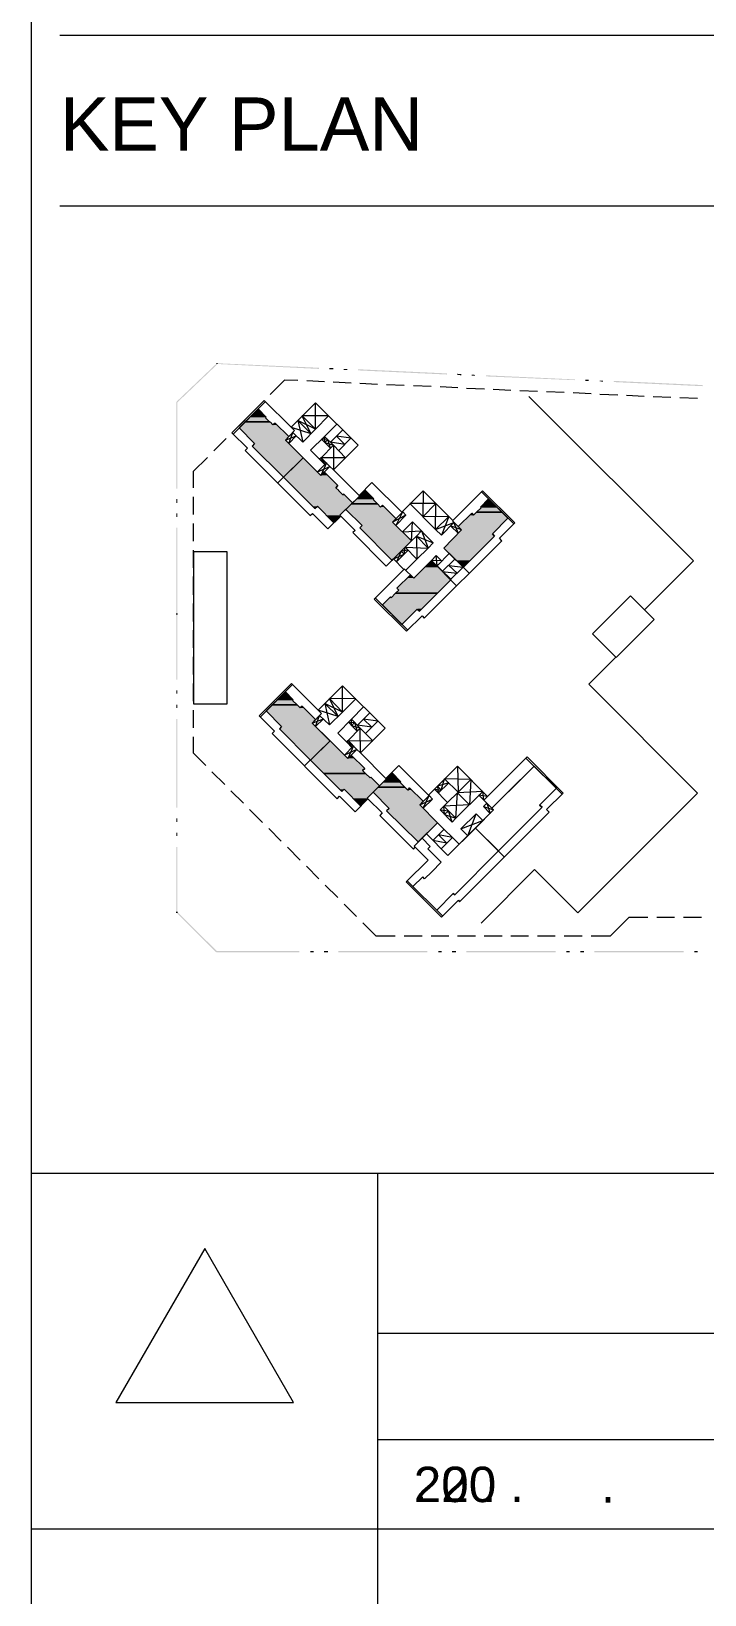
# Model space of a CAD drawing. Header units: millimetres. Extents: x 906 to 41302, y 848 to 28850.
# Drawn here: x 37124 to 39018, y 10913 to 15310 of the extents above; entities that cross this region are included whole.
import ezdxf

# ---------------------------------------------------------------- set-up
doc = ezdxf.new("R2010")
doc.units = ezdxf.units.MM
doc.layers.add('PDF_A-ANNO-KEY', color=7, linetype='Continuous', true_color=0x666666)
doc.layers.add('PDF_A-SITE-BLDG-PAT', color=7, linetype='Continuous', true_color=0xb7b7b7)
for name, color, linetype in [('PDF_A-ANNO-TITL', 7, 'Continuous'), ('PDF_X-FORM(동탄)$G-BORD-FORM', 7, 'Continuous'), ('PDF_문자', 7, 'Continuous')]:
    doc.layers.add(name, color=color, linetype=linetype)
doc.styles.add('PDF Arial', font='arial.ttf')

msp = doc.modelspace()

# ---------------------------------------------------------------- linework, layer by layer
at = {"layer": 'PDF_A-ANNO-KEY', "color": 7, "lineweight": 0}
for points in [[(37647.1, 14374.3), (37647.1, 14376.4)], [(37534.9, 13670.5), (37531.7, 13670.5)], [(37534.9, 12832.3), (37531.7, 12832.3)]]:
    msp.add_lwpolyline(points, dxfattribs=at)
at = {"layer": 'PDF_A-ANNO-KEY', "color": 7, "lineweight": 5}
for points in [[(37873.5, 14327.7), (37836.5, 14328.8), (37796.3, 14288.6)], [(37948.7, 14324.6), (37898.9, 14326.7)], [(38023.8, 14320.3), (37973, 14323.5)], [(38097.9, 14317.1), (38048.2, 14319.3)], [(38173, 14314), (38123.3, 14316.1)], [(38248.2, 14310.8), (38198.4, 14312.9)], [(38323.3, 14307.6), (38273.6, 14309.7)], [(38398.5, 14303.4), (38347.7, 14305.5)], [(38472.6, 14300.2), (38422.8, 14302.3)], [(38547.7, 14297), (38498, 14299.2)], [(38622.8, 14293.9), (38573.1, 14296)], [(38698, 14290.7), (38648.2, 14292.8)], [(37778.3, 14270.6), (37743.4, 14235.7)], [(38523.4, 14283.3), (38985.8, 13820.8), (38848.3, 13683.2)], [(38773.1, 14286.5), (38722.3, 14288.6)], [(38847.2, 14283.3), (38797.5, 14285.4)], [(38922.3, 14280.1), (38872.6, 14282.2)], [(38997.5, 14276.9), (38947.7, 14279)], [(37725.4, 14217.7), (37690.4, 14182.7)], [(37672.5, 14164.7), (37637.5, 14129.8)], [(37619.5, 14111.8), (37579.3, 14071.6), (37579.3, 14026.1)], [(37579.3, 14000.7), (37579.3, 13951)], [(37579.3, 13925.6), (37579.3, 13875.8)], [(37579.3, 13850.4), (37579.3, 13800.7)], [(37579.3, 13776.3), (37579.3, 13725.5)], [(37579.3, 13701.2), (37579.3, 13650.4)], [(37579.3, 13626.1), (37579.3, 13576.3)], [(37579.3, 13550.9), (37579.3, 13501.2)], [(38767.8, 13549.9), (38691.6, 13473.7), (38997.5, 13167.8), (38660.9, 12831.2), (38539.2, 12952.9), (38388.9, 12801.6)], [(37579.3, 13475.8), (37579.3, 13426)], [(37579.3, 13400.6), (37579.3, 13350.9)], [(37579.3, 13325.5), (37579.3, 13281), (37615.3, 13245.1)], [(37632.2, 13227.1), (37668.2, 13192.1)], [(37685.2, 13174.1), (37721.1, 13139.2)], [(37738.1, 13121.2), (37774.1, 13085.2)], [(37792, 13068.3), (37827, 13032.3)], [(37845, 13015.4), (37879.9, 12979.4)], [(37897.9, 12962.5), (37932.8, 12926.5)], [(37950.8, 12908.5), (37985.7, 12873.6)], [(38003.7, 12855.6), (38038.6, 12820.7)], [(38056.6, 12802.7), (38092.6, 12766.7), (38147.6, 12766.7)], [(38698, 12766.7), (38753, 12766.7), (38804.9, 12818.5), (38857.8, 12818.5)], [(38883.2, 12818.5), (38932.9, 12818.5)], [(38958.3, 12818.5), (39008.1, 12818.5)], [(38173, 12766.7), (38222.8, 12766.7)], [(38248.2, 12766.7), (38297.9, 12766.7)], [(38322.3, 12766.7), (38373.1, 12766.7)], [(38397.4, 12766.7), (38448.2, 12766.7)], [(38472.6, 12766.7), (38522.3, 12766.7)], [(38547.7, 12766.7), (38597.4, 12766.7)], [(38622.8, 12766.7), (38672.6, 12766.7)]]:
    msp.add_lwpolyline(points, dxfattribs=at)
at = {"layer": 'PDF_A-ANNO-KEY', "lineweight": 9}
for points in [[(37923.3, 14265.3), (37854.5, 14196.5), (37779.3, 14271.6), (37688.3, 14180.6), (37731.7, 14137.2), (37725.4, 14130.9), (37908.5, 13947.8), (37914.8, 13954.1), (37958.2, 13910.7), (37994.2, 13946.7), (38034.4, 13906.5), (38028.1, 13900.2), (38122.2, 13806), (38142.4, 13826.1), (38172, 13796.4), (38088.4, 13712.8), (38179.4, 13622.9), (38222.8, 13666.3), (38229.1, 13659.9), (38447.2, 13876.9), (38440.8, 13884.3), (38484.2, 13927.7), (38393.2, 14017.6), (38309.6, 13934), (38226, 14017.6), (38165.6, 13957.3), (38082, 14040.9), (38046, 14004.9), (37974.1, 14076.9), (38042.9, 14145.7)], [(37762.4, 14248.4), (37708.4, 14194.4), (37751.8, 14151), (37745.5, 14143.6), (37833.3, 14055.7), (37888.4, 14110.8), (37838.6, 14160.5), (37848.1, 14170), (37810, 14208.1), (37803.7, 14202.8), (37796.3, 14211.3), (37795.2, 14210.3), (37782.5, 14223), (37784.6, 14225.1)], [(37960.3, 14228.2), (37886.2, 14228.2), (37923.3, 14191.2)], [(37888.4, 14110.8), (37833.3, 14055.7), (37921.2, 13967.9), (37928.6, 13974.2), (37975.1, 13927.7), (37994.2, 13946.7), (37992.1, 13948.8), (38027, 13983.8), (38002.7, 14008.1), (38000.5, 14006), (37987.8, 14018.7), (37988.9, 14018.7), (37980.4, 14026.1), (37985.7, 14032.5), (37947.6, 14070.6), (37938.1, 14061)], [(38061.9, 14020.8), (38046, 14004.9), (38047.1, 14002.8), (38009, 13964.7), (38054.5, 13920.3), (38048.2, 13913.9), (38139.2, 13821.8), (38142.4, 13826.1), (38193.2, 13876.9), (38140.2, 13929.8), (38149.8, 13939.3), (38111.7, 13977.4), (38106.4, 13972.1), (38097.9, 13980.6), (38085.2, 13993.3), (38087.3, 13995.4)], [(38297.9, 13945.7), (38224.9, 13944.6), (38261.9, 13981.7), (38188.9, 13981.7), (38260.9, 13908.6)], [(38284.2, 13856.8), (38339.2, 13802.8), (38427, 13890.6), (38420.7, 13897), (38464.1, 13940.4), (38410.1, 13995.4), (38386.8, 13972.1), (38388.9, 13970), (38376.2, 13957.3), (38367.8, 13948.8), (38362.5, 13955.2), (38324.4, 13917.1), (38333.9, 13907.6)], [(37674.6, 13846.2), (37580.4, 13846.2), (37580.4, 13418.6), (37674.6, 13418.6)], [(38199.5, 13772.1), (38190, 13781.6), (38151.9, 13743.5), (38157.2, 13738.2), (38148.7, 13729.8), (38136, 13717.1), (38133.9, 13719.2), (38111.7, 13697), (38165.6, 13641.9), (38209, 13685.3), (38215.4, 13679), (38304.3, 13767.9), (38249.2, 13821.8)], [(38277.8, 13820.8), (38249.2, 13821.8), (38263, 13835.6)], [(38809.1, 13722.4), (38875.8, 13655.7), (38768.9, 13548.8), (38702.2, 13615.5)], [(37999.5, 13469.4), (37930.7, 13400.6), (37855.5, 13475.8), (37764.5, 13384.8), (37807.9, 13341.4), (37801.6, 13335), (37984.7, 13151.9), (37991, 13159.3), (38034.4, 13114.9), (38070.4, 13151.9), (38110.6, 13111.7), (38104.3, 13104.3), (38198.4, 13010.1), (38203.7, 13015.4), (38239.7, 12979.4), (38178.3, 12918), (38277.8, 12818.5), (38325.4, 12866.2), (38328.6, 12861.9), (38580.5, 13113.8), (38573.1, 13121.2), (38619.7, 13167.8), (38518.1, 13269.4), (38406.9, 13158.3), (38322.3, 13242.9), (38240.8, 13161.4), (38157.2, 13245.1), (38121.2, 13209.1), (38050.3, 13281), (38119.1, 13349.8)], [(37838.6, 13452.5), (37784.6, 13398.5), (37828, 13355.1), (37821.7, 13348.8), (37909.5, 13259.9), (37964.6, 13314.9), (37913.8, 13364.6), (37923.3, 13374.2), (37886.2, 13412.3), (37879.9, 13407), (37871.4, 13415.4), (37858.7, 13428.1), (37860.8, 13430.3)], [(38036.5, 13432.4), (37962.4, 13433.4), (37999.5, 13395.3)], [(37964.6, 13314.9), (37909.5, 13259.9), (37997.4, 13172), (38003.7, 13178.4), (38050.3, 13131.8), (38070.4, 13151.9), (38068.3, 13153), (38103.2, 13187.9), (38078.9, 13212.2), (38076.7, 13210.1), (38064, 13222.8), (38055.6, 13231.3), (38061.9, 13236.6), (38023.8, 13274.7), (38014.3, 13265.2)], [(38373.1, 13069.4), (38437.6, 13004.8), (38560.4, 13127.6), (38553, 13133.9), (38600.6, 13181.5), (38538.2, 13242.9), (38511.7, 13217.5), (38418.6, 13124.4), (38423.9, 13120.2)], [(38138.1, 13226), (38121.2, 13209.1), (38123.3, 13208), (38085.2, 13169.9), (38130.7, 13124.4), (38123.3, 13118), (38212.2, 13030.2), (38266.2, 13084.2), (38216.4, 13135), (38226, 13144.5), (38187.9, 13182.6), (38182.6, 13176.3), (38174.1, 13184.7), (38161.4, 13197.4), (38163.5, 13199.5)], [(38360.4, 13205.9), (38286.3, 13208), (38324.4, 13169.9)], [(38226, 13125.5), (38242.9, 13160.4), (38252.4, 13150.9)], [(38414.3, 13110.6), (38395.3, 13129.7), (38404.8, 13139.2)], [(38235.5, 13053.5), (38222.8, 13040.8), (38246.1, 13017.5), (38238.7, 13011.2), (38276.8, 12973.1), (38250.3, 12946.6), (38230.2, 12926.5), (38224.9, 12931.8), (38197.4, 12905.3), (38264.1, 12838.6), (38310.6, 12885.2), (38314.9, 12882), (38437.6, 13004.8), (38373.1, 13069.4), (38295.8, 12992.1)]]:
    msp.add_lwpolyline(points, close=True, dxfattribs=at)
for points in [[(37782.5, 14268.5), (37691.5, 14177.4)], [(37848.1, 14170), (37810, 14208.1), (37803.7, 14202.8), (37796.3, 14211.3), (37795.2, 14210.3), (37782.5, 14223), (37784.6, 14225.1), (37762.4, 14248.4)], [(37838.6, 14160.5), (37869.3, 14172.2), (37848.1, 14151), (37859.8, 14181.7), (37887.3, 14154.2), (37923.3, 14191.2), (37923.3, 14265.3)], [(37923.3, 14191.2), (37873.5, 14215.5), (37910.6, 14178.5), (37886.2, 14228.2)], [(37873.5, 14215.5), (37887.3, 14154.2)], [(37958.2, 14161.6), (37940.2, 14162.6), (37965.6, 14137.2), (37958.2, 14161.6), (37949.7, 14153.1), (37948.7, 14170), (37983.6, 14205)], [(37708.4, 14194.4), (37751.8, 14151), (37745.5, 14143.6), (37833.3, 14055.7), (37921.2, 13967.9), (37928.6, 13974.2), (37975.1, 13927.7)], [(37939.2, 14110.8), (37949.7, 14091.7), (37934.9, 14106.5), (37954, 14096), (37928.6, 14070.6), (37963.5, 14086.4), (37939.2, 14110.8), (37974.1, 14145.7), (38007.9, 14110.8), (37939.2, 14110.8), (37934.9, 14106.5), (37909.5, 14131.9), (37948.7, 14170), (37974.1, 14145.7), (37974.1, 14076.9), (37963.5, 14086.4), (37938.1, 14061), (37838.6, 14160.5), (37864, 14187), (37854.5, 14196.5), (37910.6, 14178.5)], [(37988.9, 14130.9), (38022.8, 14165.8), (37982.5, 14171.1), (38005.8, 14147.8), (37965.6, 14154.2), (37999.5, 14188)], [(37949.7, 14153.1), (37974.1, 14145.7)], [(37888.4, 14110.8), (37816.4, 14038.8)], [(37954, 14096), (37938.1, 14061)], [(37947.6, 14070.6), (37985.7, 14032.5), (37980.4, 14026.1), (37988.9, 14018.7), (37987.8, 14018.7), (38000.5, 14006), (38002.7, 14008.1), (38027, 13983.8)], [(37994.2, 13946.7), (37992.1, 13948.8), (38047.1, 14002.8), (38046, 14004.9)], [(38061.9, 14020.8), (38087.3, 13995.4), (38085.2, 13993.3), (38097.9, 13980.6), (38106.4, 13972.1), (38111.7, 13977.4), (38149.8, 13939.3)], [(38226, 14017.6), (38224.9, 13944.6)], [(38260.9, 13908.6), (38312.7, 13928.7), (38277.8, 13892.8), (38260.9, 13908.6), (38261.9, 13981.7)], [(38324.4, 13917.1), (38362.5, 13955.2), (38367.8, 13948.8), (38376.2, 13957.3), (38388.9, 13970), (38386.8, 13972.1), (38410.1, 13995.4)], [(38390, 14014.5), (38481, 13924.5)], [(38009, 13964.7), (38054.5, 13920.3), (38048.2, 13913.9), (38139.2, 13821.8)], [(38165.6, 13957.3), (38166.7, 13956.3), (38140.2, 13929.8), (38193.2, 13876.9), (38142.4, 13826.1), (38173, 13839.8), (38175.2, 13858.9), (38208, 13825), (38239.7, 13856.8), (38206.9, 13890.6), (38193.2, 13876.9), (38196.3, 13930.9)], [(38177.3, 13948.8), (38140.2, 13929.8)], [(38167.8, 13959.4), (38177.3, 13948.8), (38149.8, 13921.3), (38168.8, 13958.4)], [(38297.9, 13945.7), (38277.8, 13892.8)], [(38464.1, 13940.4), (38420.7, 13897), (38427, 13890.6), (38339.2, 13802.8)], [(38175.2, 13858.9), (38239.7, 13856.8), (38254.5, 13871.6), (38196.3, 13930.9), (38167.8, 13902.3), (38221.7, 13905.5), (38206.9, 13890.6), (38208, 13825), (38177.3, 13794.3)], [(38221.7, 13905.5), (38239.7, 13856.8)], [(38355.1, 13785.9), (38284.2, 13856.8), (38333.9, 13907.6), (38308.5, 13933), (38309.6, 13934)], [(38333.9, 13907.6), (38303.2, 13919.2), (38325.4, 13898), (38312.7, 13928.7)], [(38164.6, 13848.3), (38150.8, 13817.6), (38183.6, 13850.4), (38164.6, 13848.3), (38173, 13839.8)], [(38206.9, 13890.6), (38254.5, 13871.6)], [(38172, 13796.4), (38173, 13798.6), (38199.5, 13772.1), (38249.2, 13821.8), (38320.2, 13750.9)], [(38300, 13842), (38265.1, 13807), (38263, 13835.6)], [(38315.9, 13826.1), (38279.9, 13791.2), (38321.2, 13785.9), (38297.9, 13808.1), (38338.1, 13802.8), (38303.2, 13767.9)], [(38190, 13781.6), (38151.9, 13743.5), (38157.2, 13738.2), (38148.7, 13729.8), (38136, 13717.1), (38133.9, 13719.2), (38111.7, 13697)], [(38165.6, 13641.9), (38209, 13685.3), (38215.4, 13679), (38304.3, 13767.9)], [(38091.6, 13716), (38182.6, 13626.1)], [(37858.7, 13472.6), (37767.7, 13381.6)], [(37913.8, 13364.6), (37945.5, 13376.3), (37923.3, 13355.1), (37934.9, 13385.8), (37962.4, 13359.4), (37999.5, 13395.3), (37999.5, 13469.4)], [(37923.3, 13374.2), (37886.2, 13412.3), (37879.9, 13407), (37871.4, 13415.4), (37858.7, 13428.1), (37860.8, 13430.3), (37838.6, 13452.5)], [(37999.5, 13395.3), (37949.7, 13419.7), (37986.8, 13382.6), (37962.4, 13433.4)], [(37949.7, 13419.7), (37962.4, 13359.4)], [(38033.3, 13365.7), (38040.8, 13341.4), (38016.4, 13366.8), (38033.3, 13365.7), (38024.9, 13357.2), (38024.9, 13375.2), (38058.7, 13410.2)], [(37784.6, 13398.5), (37828, 13355.1), (37821.7, 13348.8), (37909.5, 13259.9), (37997.4, 13172), (38003.7, 13178.4), (38050.3, 13131.8)], [(37986.8, 13382.6), (37930.7, 13400.6), (37940.2, 13391.1), (37913.8, 13364.6), (38014.3, 13265.2), (38039.7, 13290.6), (38050.3, 13281), (38049.2, 13349.8), (38024.9, 13375.2), (37985.7, 13336.1), (38011.1, 13310.7), (38015.4, 13316), (38084.1, 13314.9), (38049.2, 13349.8), (38015.4, 13316), (38039.7, 13290.6), (38004.8, 13274.7), (38030.2, 13300.1), (38014.3, 13265.2)], [(38064, 13335), (38099, 13369.9), (38058.7, 13375.2), (38082, 13353), (38041.8, 13358.3), (38075.7, 13393.2)], [(38049.2, 13349.8), (38024.9, 13357.2)], [(37964.6, 13314.9), (37892.6, 13244)], [(38015.4, 13316), (38025.9, 13295.9), (38011.1, 13310.7), (38030.2, 13300.1)], [(38023.8, 13274.7), (38061.9, 13236.6), (38055.6, 13231.3), (38064, 13222.8), (38076.7, 13210.1), (38078.9, 13212.2), (38103.2, 13187.9)], [(38322.3, 13242.9), (38324.4, 13169.9), (38294.8, 13141.3), (38257.7, 13178.4), (38276.8, 13176.3)], [(38418.6, 13124.4), (38490.5, 13196.4), (38511.7, 13217.5), (38538.2, 13242.9)], [(38514.9, 13266.2), (38616.5, 13164.6)], [(38070.4, 13151.9), (38068.3, 13153), (38123.3, 13208), (38121.2, 13209.1)], [(38138.1, 13226), (38163.5, 13199.5), (38161.4, 13197.4), (38174.1, 13184.7), (38182.6, 13176.3), (38187.9, 13182.6), (38226, 13144.5)], [(38266.2, 13186.8), (38268.3, 13167.8), (38297.9, 13196.4), (38266.2, 13186.8), (38276.8, 13176.3), (38286.3, 13208)], [(38360.4, 13205.9), (38356.1, 13135)], [(38085.2, 13169.9), (38130.7, 13124.4), (38123.3, 13118), (38212.2, 13030.2)], [(38203.7, 13015.4), (38200.6, 13018.6), (38266.2, 13084.2), (38216.4, 13135), (38242.9, 13160.4), (38240.8, 13161.4)], [(38216.4, 13135), (38252.4, 13150.9)], [(38235.5, 13053.5), (38295.8, 12992.1), (38423.9, 13120.2), (38396.4, 13147.7), (38406.9, 13158.3), (38382.6, 13161.4), (38396.4, 13147.7), (38394.2, 13172)], [(38600.6, 13181.5), (38553, 13133.9), (38560.4, 13127.6), (38437.6, 13004.8), (38314.9, 12882), (38310.6, 12885.2), (38264.1, 12838.6)], [(38294.8, 13141.3), (38284.2, 13130.7), (38318, 13096.9), (38394.2, 13172), (38322.3, 13168.8), (38356.1, 13135), (38284.2, 13130.7), (38273.6, 13120.2), (38307.5, 13086.3), (38318, 13096.9), (38322.3, 13168.8)], [(38273.6, 13120.2), (38296.9, 13118)], [(38307.5, 13086.3), (38296.9, 13118), (38286.3, 13107.5), (38284.2, 13130.7)], [(38286.3, 13107.5), (38318, 13096.9)], [(38331.8, 13067.2), (38394.2, 13090.5), (38375.2, 13109.6), (38331.8, 13067.2), (38351.9, 13047.1), (38375.2, 13109.6)], [(38395.3, 13129.7), (38423.9, 13120.2)], [(38276.8, 13011.2), (38308.5, 13042.9), (38269.4, 13050.3), (38292.6, 13027), (38253.5, 13034.4), (38285.2, 13066.2)], [(38266.2, 13084.2), (38327.6, 13023.9)], [(38454.6, 12987.9), (38373.1, 13069.4)], [(38222.8, 13040.8), (38246.1, 13017.5), (38238.7, 13011.2), (38276.8, 12973.1), (38250.3, 12946.6), (38230.2, 12926.5), (38224.9, 12931.8), (38197.4, 12905.3)], [(38181.5, 12921.2), (38281, 12821.7)]]:
    msp.add_lwpolyline(points, dxfattribs=at)
at = {"layer": 'PDF_A-ANNO-KEY', "color": 7, "transparency": 33554559}
for points in [[(37646, 14376.4), (37534.9, 14266.3), (37532.8, 14268.5)], [(37648.1, 14374.3), (37646, 14376.4), (37534.9, 14266.3)], [(37932.8, 14363.7), (37647.1, 14374.3), (37647.1, 14376.4)], [(37932.8, 14360.5), (37932.8, 14363.7), (37647.1, 14374.3)], [(37973, 14359.5), (37973, 14362.7), (37962.4, 14359.5)], [(37973, 14362.7), (37962.4, 14359.5), (37962.4, 14362.7)], [(38013.2, 14357.4), (38013.2, 14360.5), (38002.7, 14357.4)], [(38013.2, 14360.5), (38002.7, 14357.4), (38002.7, 14360.5)], [(38292.6, 14347.8), (38042.9, 14356.3), (38042.9, 14359.5)], [(38292.6, 14344.7), (38292.6, 14347.8), (38042.9, 14356.3)], [(38332.9, 14345.7), (38322.3, 14343.6), (38322.3, 14346.8)], [(38332.9, 14342.5), (38332.9, 14345.7), (38322.3, 14343.6)], [(38372, 14343.6), (38362.5, 14341.5), (38362.5, 14344.7)], [(38372, 14341.5), (38372, 14343.6), (38362.5, 14341.5)], [(38652.5, 14330.9), (38402.7, 14339.4), (38402.7, 14342.5)], [(38652.5, 14328.8), (38652.5, 14330.9), (38402.7, 14339.4)], [(38691.6, 14326.7), (38691.6, 14329.8), (38682.1, 14326.7)], [(38691.6, 14329.8), (38682.1, 14326.7), (38682.1, 14329.8)], [(38731.8, 14324.6), (38731.8, 14327.7), (38722.3, 14325.6)], [(38731.8, 14327.7), (38722.3, 14325.6), (38722.3, 14327.7)], [(39012.3, 14315), (38761.5, 14323.5), (38762.5, 14326.7)], [(39011.2, 14311.9), (39012.3, 14315), (38761.5, 14323.5)], [(37534.9, 14267.4), (37531.7, 14267.4), (37534.9, 14024)], [(37531.7, 14267.4), (37534.9, 14024), (37531.7, 14024)], [(37534.9, 13994.4), (37531.7, 13994.4), (37534.9, 13983.8)], [(37531.7, 13994.4), (37534.9, 13983.8), (37531.7, 13983.8)], [(37534.9, 13954.1), (37531.7, 13954.1), (37534.9, 13943.6)], [(37531.7, 13954.1), (37534.9, 13943.6), (37531.7, 13943.6)], [(37534.9, 13913.9), (37531.7, 13913.9), (37534.9, 13670.5)], [(37531.7, 13913.9), (37534.9, 13670.5), (37531.7, 13670.5)], [(37534.9, 13670.5), (37531.7, 13670.5), (37534.9, 13486.4)], [(37531.7, 13670.5), (37534.9, 13486.4), (37531.7, 13486.4)], [(37534.9, 13456.7), (37531.7, 13456.7), (37534.9, 13447.2)], [(37531.7, 13456.7), (37534.9, 13447.2), (37531.7, 13447.2)], [(37534.9, 13416.5), (37531.7, 13416.5), (37534.9, 13407)], [(37531.7, 13416.5), (37534.9, 13407), (37531.7, 13407)], [(37534.9, 13376.3), (37531.7, 13376.3), (37534.9, 13126.5)], [(37531.7, 13376.3), (37534.9, 13126.5), (37531.7, 13126.5)], [(37534.9, 13096.9), (37531.7, 13096.9), (37534.9, 13086.3)], [(37531.7, 13096.9), (37534.9, 13086.3), (37531.7, 13086.3)], [(37534.9, 13056.7), (37531.7, 13056.7), (37534.9, 13047.1)], [(37531.7, 13056.7), (37534.9, 13047.1), (37531.7, 13047.1)], [(37534.9, 13016.4), (37531.7, 13016.4), (37534.9, 12832.3)], [(37531.7, 13016.4), (37534.9, 12832.3), (37531.7, 12832.3)], [(37534.9, 12833.4), (37532.8, 12831.2), (37646, 12723.3)], [(37532.8, 12831.2), (37646, 12723.3), (37643.9, 12720.1)], [(37644.9, 12723.3), (37644.9, 12720.1), (37877.8, 12723.3)], [(37644.9, 12720.1), (37877.8, 12723.3), (37877.8, 12720.1)], [(37908.5, 12723.3), (37908.5, 12720.1), (37918, 12723.3)], [(37908.5, 12720.1), (37918, 12723.3), (37918, 12720.1)], [(37947.6, 12723.3), (37947.6, 12720.1), (37958.2, 12723.3)], [(37947.6, 12720.1), (37958.2, 12723.3), (37958.2, 12720.1)], [(37987.8, 12723.3), (37987.8, 12720.1), (38237.6, 12723.3)], [(37987.8, 12720.1), (38237.6, 12723.3), (38237.6, 12720.1)], [(38268.3, 12723.3), (38268.3, 12720.1), (38277.8, 12723.3)], [(38268.3, 12720.1), (38277.8, 12723.3), (38277.8, 12720.1)], [(38307.5, 12723.3), (38307.5, 12720.1), (38318, 12723.3)], [(38307.5, 12720.1), (38318, 12723.3), (38318, 12720.1)], [(38347.7, 12723.3), (38347.7, 12720.1), (38598.5, 12723.3)], [(38347.7, 12720.1), (38598.5, 12723.3), (38598.5, 12720.1)], [(38628.1, 12723.3), (38628.1, 12720.1), (38637.7, 12723.3)], [(38628.1, 12720.1), (38637.7, 12723.3), (38637.7, 12720.1)], [(38668.3, 12723.3), (38668.3, 12720.1), (38677.9, 12723.3)], [(38668.3, 12720.1), (38677.9, 12723.3), (38677.9, 12720.1)], [(38707.5, 12723.3), (38707.5, 12720.1), (38958.3, 12723.3)], [(38707.5, 12720.1), (38958.3, 12723.3), (38958.3, 12720.1)], [(38988, 12723.3), (38988, 12720.1), (38997.5, 12723.3)], [(38988, 12720.1), (38997.5, 12723.3), (38997.5, 12720.1)]]:
    msp.add_solid(points, dxfattribs=at)
at = {"layer": 'PDF_A-ANNO-TITL', "lineweight": 13}
for points in [[(37204.7, 15299.3), (40770.2, 15299.3)], [(37204.7, 14818.8), (40770.2, 14818.8)]]:
    msp.add_lwpolyline(points, dxfattribs=at)
at = {"layer": 'PDF_A-SITE-BLDG-PAT', "lineweight": 0}
for points in [[(37795.2, 14211.3), (37724.3, 14211.3), (37795.2, 14211.3)], [(38097.9, 13980.6), (38023.8, 13980.6), (38097.9, 13980.6)], [(38447.2, 13957.3), (38376.2, 13957.3), (38447.2, 13957.3)], [(38266.2, 13729.8), (38148.7, 13729.8), (38266.2, 13729.8)], [(37871.4, 13415.4), (37800.5, 13415.4), (37871.4, 13415.4)], [(38064, 13222.8), (37946.6, 13222.8), (38064, 13222.8)], [(38174.1, 13184.7), (38100, 13184.7), (38174.1, 13184.7)]]:
    msp.add_lwpolyline(points, dxfattribs=at)
for points in [[(37795.2, 14211.3), (37795.2, 14211.3), (37795.2, 14211.3)], [(38097.9, 13980.6), (38097.9, 13980.6), (38097.9, 13980.6)], [(38376.2, 13957.3), (38376.2, 13957.3), (38376.2, 13957.3)], [(37871.4, 13415.4), (37871.4, 13415.4), (37871.4, 13415.4)], [(38174.1, 13184.7), (38174.1, 13184.7), (38174.1, 13184.7)]]:
    msp.add_lwpolyline(points, close=True, dxfattribs=at)
at = {"layer": 'PDF_A-SITE-BLDG-PAT', "transparency": 33554559}
for points in [[(37762.4, 14248.4), (37784.6, 14226.1), (37739.1, 14226.1)], [(37715.8, 14202.8), (37823.8, 14194.4), (37708.4, 14194.4)], [(37722.2, 14208.1), (37803.7, 14202.8), (37715.8, 14202.8)], [(37815.3, 14202.8), (37715.8, 14202.8), (37823.8, 14194.4)], [(37724.3, 14211.3), (37798.4, 14208.1), (37722.2, 14208.1)], [(37798.4, 14208.1), (37722.2, 14208.1), (37803.7, 14202.8)], [(37737, 14224), (37795.2, 14211.3), (37724.3, 14211.3)], [(37724.3, 14211.3), (37795.2, 14211.3), (37795.2, 14211.3)], [(37795.2, 14211.3), (37724.3, 14211.3), (37798.4, 14208.1)], [(37739.1, 14226.1), (37782.5, 14224), (37737, 14224)], [(37782.5, 14224), (37737, 14224), (37795.2, 14211.3)], [(37784.6, 14226.1), (37739.1, 14226.1), (37782.5, 14224)], [(37809, 14208.1), (37815.3, 14202.8), (37803.7, 14202.8)], [(37823.8, 14194.4), (37708.4, 14194.4), (37847.1, 14170)], [(37708.4, 14194.4), (37847.1, 14170), (37731.7, 14170)], [(37847.1, 14170), (37731.7, 14170), (37837.6, 14160.5)], [(37731.7, 14170), (37837.6, 14160.5), (37741.2, 14160.5)], [(37837.6, 14160.5), (37741.2, 14160.5), (37848.1, 14151)], [(37741.2, 14160.5), (37848.1, 14151), (37751.8, 14151)], [(37751.8, 14151), (37854.5, 14143.6), (37745.5, 14143.6)], [(37745.5, 14143.6), (37778.3, 14110.8), (37888.4, 14110.8)], [(37745.5, 14143.6), (37854.5, 14143.6), (37888.4, 14110.8)], [(37848.1, 14151), (37751.8, 14151), (37854.5, 14143.6)], [(37778.3, 14110.8), (37888.4, 14110.8), (37833.3, 14055.7)], [(37847.1, 14070.6), (37938.1, 14061), (37837.6, 14061)], [(37888.4, 14110.8), (37928.6, 14070.6), (37847.1, 14070.6)], [(37928.6, 14070.6), (37847.1, 14070.6), (37938.1, 14061)], [(37947.6, 14070.6), (37957.1, 14061), (37938.1, 14061)], [(37837.6, 14061), (37961.4, 14055.7), (37833.3, 14055.7)], [(37961.4, 14055.7), (37833.3, 14055.7), (37985.7, 14032.5)], [(37833.3, 14055.7), (37985.7, 14032.5), (37856.6, 14032.5)], [(37957.1, 14061), (37837.6, 14061), (37961.4, 14055.7)], [(37985.7, 14032.5), (37856.6, 14032.5), (37979.4, 14027.2)], [(37856.6, 14032.5), (37979.4, 14027.2), (37863, 14027.2)], [(37979.4, 14027.2), (37863, 14027.2), (37987.8, 14018.7)], [(37863, 14027.2), (37987.8, 14018.7), (37870.4, 14018.7)], [(37987.8, 14018.7), (37870.4, 14018.7), (37871.4, 14018.7)], [(37870.4, 14018.7), (37987.8, 14018.7), (37987.8, 14018.7)], [(37987.8, 14018.7), (37871.4, 14018.7), (37998.4, 14008.1)], [(37871.4, 14018.7), (37998.4, 14008.1), (37882, 14008.1)], [(37998.4, 14008.1), (37882, 14008.1), (38000.5, 14006)], [(37882, 14008.1), (38000.5, 14006), (37884.1, 14006)], [(38004.8, 14006), (37884.1, 14006), (38027, 13983.8)], [(37884.1, 14006), (38027, 13983.8), (37905.3, 13983.8)], [(38027, 13983.8), (37905.3, 13983.8), (38017.5, 13974.2)], [(37905.3, 13983.8), (38017.5, 13974.2), (37914.8, 13974.2)], [(38002.7, 14008.1), (38004.8, 14006), (38000.5, 14006)], [(38036.5, 13993.3), (38097.9, 13980.6), (38023.8, 13980.6)], [(38038.6, 13995.4), (38085.2, 13993.3), (38036.5, 13993.3)], [(38085.2, 13993.3), (38036.5, 13993.3), (38097.9, 13980.6)], [(38047.1, 14002.8), (38087.3, 13995.4), (38038.6, 13995.4)], [(38087.3, 13995.4), (38038.6, 13995.4), (38085.2, 13993.3)], [(38061.9, 14020.8), (38077.8, 14004.9), (38045, 14004.9)], [(38077.8, 14004.9), (38045, 14004.9), (38078.9, 14002.8)], [(38045, 14004.9), (38078.9, 14002.8), (38047.1, 14002.8)], [(38078.9, 14002.8), (38047.1, 14002.8), (38087.3, 13995.4)], [(38410.1, 13995.4), (38432.3, 13972.1), (38386.8, 13972.1)], [(37914.8, 13974.2), (37927.5, 13974.2), (37921.2, 13967.9)], [(38017.5, 13974.2), (37927.5, 13974.2), (37992.1, 13948.8)], [(37927.5, 13974.2), (37992.1, 13948.8), (37954, 13948.8)], [(37954, 13948.8), (37955, 13946.7), (37994.2, 13946.7)], [(37954, 13948.8), (37992.1, 13948.8), (37994.2, 13946.7)], [(37955, 13946.7), (37994.2, 13946.7), (37974.1, 13927.7)], [(38015.4, 13972.1), (38124.4, 13964.7), (38009, 13964.7)], [(38124.4, 13964.7), (38009, 13964.7), (38149.8, 13939.3)], [(38009, 13964.7), (38149.8, 13939.3), (38034.4, 13939.3)], [(38021.7, 13977.4), (38106.4, 13972.1), (38015.4, 13972.1)], [(38118, 13972.1), (38015.4, 13972.1), (38124.4, 13964.7)], [(38023.8, 13980.6), (38101.1, 13977.4), (38021.7, 13977.4)], [(38101.1, 13977.4), (38021.7, 13977.4), (38106.4, 13972.1)], [(38023.8, 13980.6), (38097.9, 13980.6), (38097.9, 13980.6)], [(38097.9, 13980.6), (38023.8, 13980.6), (38101.1, 13977.4)], [(38149.8, 13939.3), (38034.4, 13939.3), (38140.2, 13929.8)], [(38034.4, 13939.3), (38140.2, 13929.8), (38043.9, 13929.8)], [(38111.7, 13977.4), (38118, 13972.1), (38106.4, 13972.1)], [(38348.7, 13940.4), (38439.7, 13917.1), (38324.4, 13917.1)], [(38357.2, 13948.8), (38464.1, 13940.4), (38348.7, 13940.4)], [(38464.1, 13940.4), (38348.7, 13940.4), (38439.7, 13917.1)], [(38362.5, 13955.2), (38367.8, 13948.8), (38357.2, 13948.8)], [(38455.6, 13948.8), (38357.2, 13948.8), (38464.1, 13940.4)], [(38373.1, 13955.2), (38455.6, 13948.8), (38367.8, 13948.8)], [(38376.2, 13957.3), (38450.3, 13955.2), (38373.1, 13955.2)], [(38450.3, 13955.2), (38373.1, 13955.2), (38455.6, 13948.8)], [(38388.9, 13970), (38447.2, 13957.3), (38376.2, 13957.3)], [(38376.2, 13957.3), (38447.2, 13957.3), (38447.2, 13957.3)], [(38447.2, 13957.3), (38376.2, 13957.3), (38450.3, 13955.2)], [(38432.3, 13972.1), (38386.8, 13972.1), (38434.5, 13970)], [(38386.8, 13972.1), (38434.5, 13970), (38388.9, 13970)], [(38434.5, 13970), (38388.9, 13970), (38447.2, 13957.3)], [(38140.2, 13929.8), (38043.9, 13929.8), (38150.8, 13920.3)], [(38043.9, 13929.8), (38150.8, 13920.3), (38054.5, 13920.3)], [(38054.5, 13920.3), (38157.2, 13913.9), (38047.1, 13913.9)], [(38157.2, 13913.9), (38047.1, 13913.9), (38193.2, 13876.9)], [(38047.1, 13913.9), (38193.2, 13876.9), (38084.1, 13876.9)], [(38150.8, 13920.3), (38054.5, 13920.3), (38157.2, 13913.9)], [(38324.4, 13897), (38427, 13890.6), (38317, 13890.6)], [(38439.7, 13917.1), (38324.4, 13917.1), (38430.2, 13907.6)], [(38324.4, 13917.1), (38430.2, 13907.6), (38333.9, 13907.6)], [(38333.9, 13907.6), (38420.7, 13897), (38324.4, 13897)], [(38420.7, 13897), (38324.4, 13897), (38427, 13890.6)], [(38430.2, 13907.6), (38333.9, 13907.6), (38420.7, 13897)], [(38193.2, 13876.9), (38084.1, 13876.9), (38142.4, 13826.1)], [(38084.1, 13876.9), (38142.4, 13826.1), (38134.9, 13826.1)], [(38317, 13890.6), (38393.2, 13856.8), (38284.2, 13856.8)], [(38284.2, 13856.8), (38319.1, 13821.8), (38358.3, 13821.8)], [(38284.2, 13856.8), (38393.2, 13856.8), (38358.3, 13821.8)], [(38427, 13890.6), (38317, 13890.6), (38393.2, 13856.8)], [(38142.4, 13826.1), (38134.9, 13826.1), (38139.2, 13822.9)], [(38134.9, 13826.1), (38142.4, 13826.1), (38142.4, 13826.1)], [(38142.4, 13826.1), (38142.4, 13826.1), (38134.9, 13826.1)], [(38249.2, 13821.8), (38268.3, 13802.8), (38229.1, 13802.8)], [(38319.1, 13821.8), (38358.3, 13821.8), (38339.2, 13802.8)], [(38175.2, 13767.9), (38279.9, 13743.5), (38151.9, 13743.5)], [(38180.5, 13772.1), (38303.2, 13767.9), (38175.2, 13767.9)], [(38303.2, 13767.9), (38175.2, 13767.9), (38279.9, 13743.5)], [(38190, 13781.6), (38199.5, 13772.1), (38180.5, 13772.1)], [(38299, 13772.1), (38180.5, 13772.1), (38303.2, 13767.9)], [(38229.1, 13802.8), (38299, 13772.1), (38199.5, 13772.1)], [(38268.3, 13802.8), (38229.1, 13802.8), (38299, 13772.1)], [(38133.9, 13719.2), (38136, 13717.1), (38131.8, 13717.1)], [(38148.7, 13729.8), (38253.5, 13717.1), (38136, 13717.1)], [(38157.2, 13738.2), (38266.2, 13729.8), (38148.7, 13729.8)], [(38148.7, 13729.8), (38266.2, 13729.8), (38266.2, 13729.8)], [(38266.2, 13729.8), (38148.7, 13729.8), (38253.5, 13717.1)], [(38279.9, 13743.5), (38151.9, 13743.5), (38274.6, 13738.2)], [(38151.9, 13743.5), (38274.6, 13738.2), (38157.2, 13738.2)], [(38274.6, 13738.2), (38157.2, 13738.2), (38266.2, 13729.8)], [(38131.8, 13717.1), (38232.3, 13697), (38111.7, 13697)], [(38232.3, 13697), (38111.7, 13697), (38221.7, 13686.4)], [(38111.7, 13697), (38221.7, 13686.4), (38122.2, 13686.4)], [(38122.2, 13686.4), (38128.6, 13679), (38202.7, 13679)], [(38122.2, 13686.4), (38209, 13686.4), (38202.7, 13679)], [(38128.6, 13679), (38202.7, 13679), (38165.6, 13641.9)], [(38253.5, 13717.1), (38131.8, 13717.1), (38232.3, 13697)], [(38209, 13686.4), (38221.7, 13686.4), (38215.4, 13679)], [(37798.4, 13412.3), (37879.9, 13407), (37792, 13407)], [(37800.5, 13415.4), (37874.6, 13412.3), (37798.4, 13412.3)], [(37874.6, 13412.3), (37798.4, 13412.3), (37879.9, 13407)], [(37813.2, 13428.1), (37871.4, 13415.4), (37800.5, 13415.4)], [(37800.5, 13415.4), (37871.4, 13415.4), (37871.4, 13415.4)], [(37871.4, 13415.4), (37800.5, 13415.4), (37874.6, 13412.3)], [(37815.3, 13430.3), (37858.7, 13428.1), (37813.2, 13428.1)], [(37858.7, 13428.1), (37813.2, 13428.1), (37871.4, 13415.4)], [(37838.6, 13452.5), (37860.8, 13430.3), (37815.3, 13430.3)], [(37860.8, 13430.3), (37815.3, 13430.3), (37858.7, 13428.1)], [(37885.2, 13412.3), (37891.5, 13407), (37879.9, 13407)], [(37792, 13407), (37898.9, 13398.5), (37783.6, 13398.5)], [(37898.9, 13398.5), (37783.6, 13398.5), (37923.3, 13374.2)], [(37783.6, 13398.5), (37923.3, 13374.2), (37807.9, 13374.2)], [(37891.5, 13407), (37792, 13407), (37898.9, 13398.5)], [(37923.3, 13374.2), (37807.9, 13374.2), (37913.8, 13364.6)], [(37807.9, 13374.2), (37913.8, 13364.6), (37817.4, 13364.6)], [(37913.8, 13364.6), (37817.4, 13364.6), (37924.3, 13355.1)], [(37817.4, 13364.6), (37924.3, 13355.1), (37828, 13355.1)], [(37828, 13355.1), (37930.7, 13348.8), (37820.6, 13348.8)], [(37820.6, 13348.8), (37854.5, 13314.9), (37963.5, 13314.9)], [(37820.6, 13348.8), (37930.7, 13348.8), (37963.5, 13314.9)], [(37924.3, 13355.1), (37828, 13355.1), (37930.7, 13348.8)], [(37854.5, 13314.9), (37963.5, 13314.9), (37909.5, 13260.9)], [(37963.5, 13314.9), (38004.8, 13274.7), (37923.3, 13274.7)], [(37913.8, 13265.2), (38037.6, 13260.9), (37909.5, 13260.9)], [(38037.6, 13260.9), (37909.5, 13260.9), (38061.9, 13236.6)], [(37909.5, 13260.9), (38061.9, 13236.6), (37932.8, 13236.6)], [(37923.3, 13274.7), (38014.3, 13265.2), (37913.8, 13265.2)], [(38033.3, 13265.2), (37913.8, 13265.2), (38037.6, 13260.9)], [(38004.8, 13274.7), (37923.3, 13274.7), (38014.3, 13265.2)], [(38061.9, 13236.6), (37932.8, 13236.6), (38055.6, 13231.3)], [(37932.8, 13236.6), (38055.6, 13231.3), (37938.1, 13231.3)], [(38023.8, 13274.7), (38033.3, 13265.2), (38014.3, 13265.2)], [(38055.6, 13231.3), (37938.1, 13231.3), (38064, 13222.8)], [(37938.1, 13231.3), (38064, 13222.8), (37946.6, 13222.8)], [(37946.6, 13222.8), (38064, 13222.8), (38064, 13222.8)], [(38064, 13222.8), (37946.6, 13222.8), (38074.6, 13212.2)], [(37946.6, 13222.8), (38074.6, 13212.2), (37957.1, 13212.2)], [(38074.6, 13212.2), (37957.1, 13212.2), (38076.7, 13210.1)], [(37957.1, 13212.2), (38076.7, 13210.1), (37959.3, 13210.1)], [(38081, 13210.1), (37959.3, 13210.1), (38103.2, 13187.9)], [(37959.3, 13210.1), (38103.2, 13187.9), (37981.5, 13187.9)], [(38078.9, 13212.2), (38081, 13210.1), (38076.7, 13210.1)], [(38112.7, 13197.4), (38174.1, 13184.7), (38100, 13184.7)], [(38114.8, 13199.5), (38161.4, 13197.4), (38112.7, 13197.4)], [(38161.4, 13197.4), (38112.7, 13197.4), (38174.1, 13184.7)], [(38123.3, 13208), (38163.5, 13199.5), (38114.8, 13199.5)], [(38163.5, 13199.5), (38114.8, 13199.5), (38161.4, 13197.4)], [(38137.1, 13226), (38154, 13209.1), (38121.2, 13209.1)], [(38154, 13209.1), (38121.2, 13209.1), (38155.1, 13208)], [(38121.2, 13209.1), (38155.1, 13208), (38123.3, 13208)], [(38155.1, 13208), (38123.3, 13208), (38163.5, 13199.5)], [(38103.2, 13187.9), (37981.5, 13187.9), (38093.7, 13178.4)], [(37981.5, 13187.9), (38093.7, 13178.4), (37991, 13178.4)], [(37991, 13178.4), (38003.7, 13178.4), (37997.4, 13172)], [(38093.7, 13178.4), (38003.7, 13178.4), (38068.3, 13153)], [(38003.7, 13178.4), (38068.3, 13153), (38029.1, 13153)], [(38029.1, 13153), (38031.2, 13151.9), (38070.4, 13151.9)], [(38029.1, 13153), (38068.3, 13153), (38070.4, 13151.9)], [(38031.2, 13151.9), (38070.4, 13151.9), (38050.3, 13131.8)], [(38091.6, 13176.3), (38200.6, 13169.9), (38085.2, 13169.9)], [(38200.6, 13169.9), (38085.2, 13169.9), (38226, 13144.5)], [(38085.2, 13169.9), (38226, 13144.5), (38110.6, 13144.5)], [(38097.9, 13182.6), (38182.6, 13176.3), (38091.6, 13176.3)], [(38193.2, 13176.3), (38091.6, 13176.3), (38200.6, 13169.9)], [(38100, 13184.7), (38177.3, 13182.6), (38097.9, 13182.6)], [(38177.3, 13182.6), (38097.9, 13182.6), (38182.6, 13176.3)], [(38100, 13184.7), (38174.1, 13184.7), (38174.1, 13184.7)], [(38174.1, 13184.7), (38100, 13184.7), (38177.3, 13182.6)], [(38187.9, 13182.6), (38193.2, 13176.3), (38182.6, 13176.3)], [(38226, 13144.5), (38110.6, 13144.5), (38216.4, 13135)], [(38110.6, 13144.5), (38216.4, 13135), (38120.1, 13135)], [(38216.4, 13135), (38120.1, 13135), (38226, 13124.4)], [(38120.1, 13135), (38226, 13124.4), (38129.7, 13124.4)], [(38129.7, 13124.4), (38233.4, 13118), (38123.3, 13118)], [(38123.3, 13118), (38157.2, 13085.2), (38266.2, 13085.2)], [(38123.3, 13118), (38233.4, 13118), (38266.2, 13085.2)], [(38226, 13124.4), (38129.7, 13124.4), (38233.4, 13118)], [(38157.2, 13085.2), (38266.2, 13085.2), (38212.2, 13030.2)]]:
    msp.add_solid(points, dxfattribs=at)
at = {"layer": 'PDF_X-FORM(동탄)$G-BORD-FORM', "lineweight": 13}
for points in [[(37124.2, 28748.6), (37124.2, 949.3)], [(37124.2, 12098.9), (41024.2, 12098.9), (41174.5, 12098.9)], [(38099, 8099.4), (38099, 12098.9)], [(38099, 11649.1), (41024.2, 11649.1)], [(38099, 11349.6), (41024.2, 11349.6)], [(37124.2, 11098.7), (41024.2, 11098.7)]]:
    msp.add_lwpolyline(points, dxfattribs=at)
msp.add_lwpolyline([(37861.9, 11454.3), (37612.1, 11887.2), (37362.4, 11454.3)], close=True, dxfattribs=at)

# ---------------------------------------------------------------- texts
at = {"layer": 'PDF_문자', "attachment_point": 7, "style": 'PDF Arial'}
for s, insert, char_height in [('KEY PLAN', (37204.7, 14974.4), 149.38), ('20 .', (38199.5, 11172.4), 99.59), ('. 20 .', (38199.5, 11172.4), 99.59), ('.', (38726.1, 11172.5), 99.6)]:
    msp.add_mtext(s, dxfattribs=dict(at, insert=insert, char_height=char_height))

doc.saveas('drawing.dxf')
